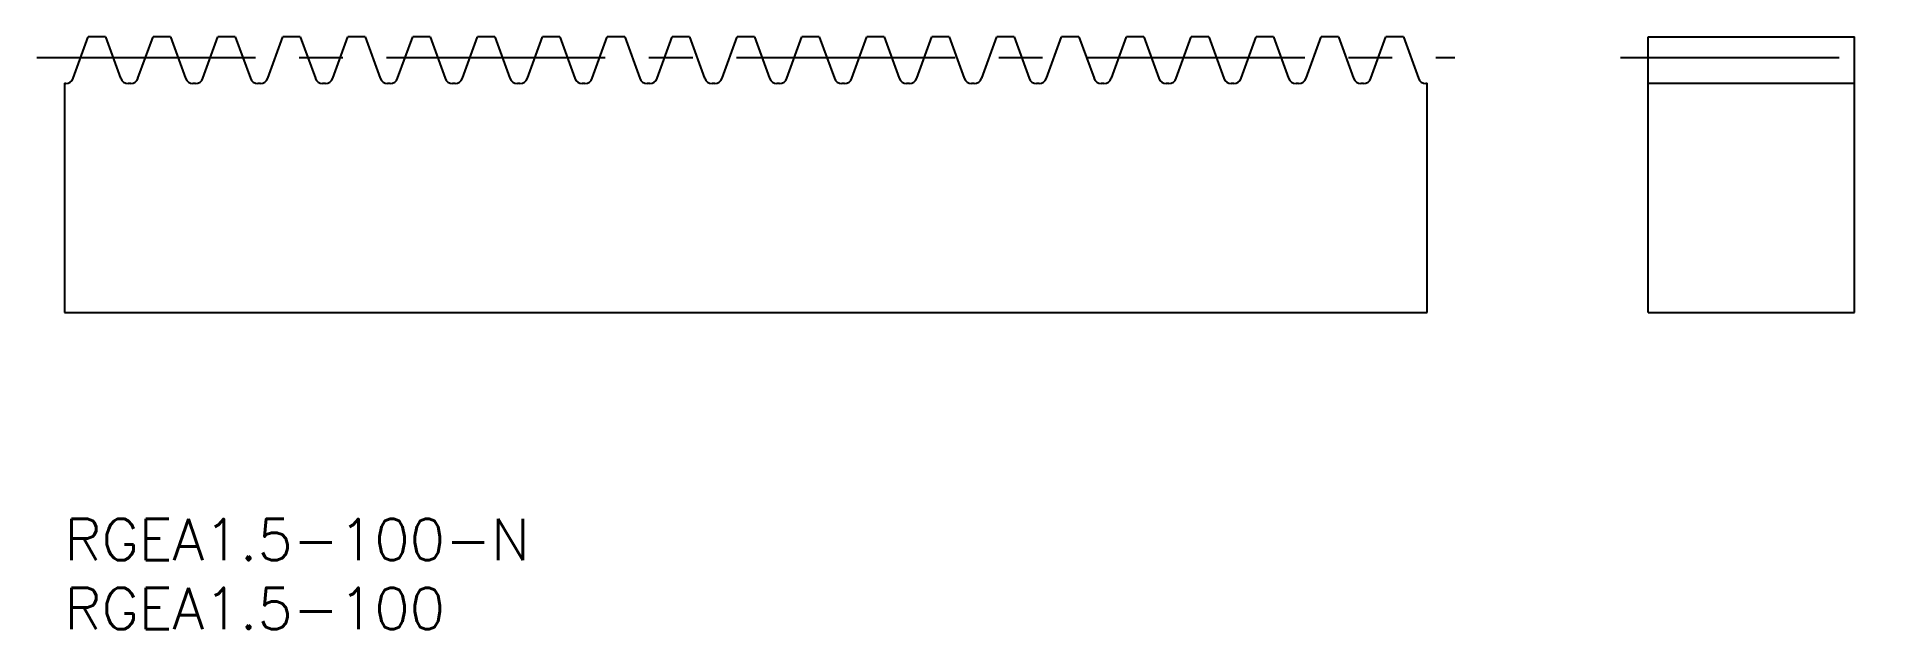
# Model space of a CAD drawing. Extents: x -2 to 132, y -8 to 35.
import ezdxf

# ---------------------------------------------------------------- set-up
doc = ezdxf.new("R2010")
doc.units = 0
doc.header["$LTSCALE"] = 0.5
doc.linetypes.add('CENTER', pattern=[50.8, 31.75, -6.35, 6.35, -6.35])
for name, color, linetype in [('MSM_CENTER', 1, 'CENTER'), ('MSM_CONTINUOUS', 7, 'CONTINUOUS'), ('MSM_PART_NUMBER', 7, 'CONTINUOUS')]:
    doc.layers.add(name, color=color, linetype=linetype)
doc.styles.get("Standard").update_dxf_attribs({"font": 'txt.shx', "height": 3, "bigfont": 'bigfont.shx'})

# ---------------------------------------------------------------- blocks, each defined once
blk = doc.blocks.new('*U2')
at = {"layer": 'MSM_PART_NUMBER'}
blk.add_text('RGEA1.5-100-N', height=3, dxfattribs=at).set_placement((0, -3))
blk = doc.blocks.new('*U3')
at = {"layer": 'MSM_PART_NUMBER'}
blk.add_text('RGEA1.5-100', height=3, dxfattribs=at).set_placement((0, -8))

msp = doc.modelspace()

# ---------------------------------------------------------------- linework, layer by layer
at = {"layer": 'MSM_CENTER'}
for p, q in [((-2, 33.5), (100.96, 33.5)), ((113, 33.5), (132, 33.5))]:
    msp.add_line(p, q, dxfattribs=at)
at = {"layer": 'MSM_CONTINUOUS'}
for p, q in [((0.63, 32), (1.72, 35)), ((2.99, 35), (1.72, 35)), ((2.99, 35), (4.08, 32)), ((5.34, 32), (6.44, 35)), ((7.7, 35), (6.44, 35)), ((7.7, 35), (8.79, 32)), ((10.06, 32), (11.15, 35)), ((12.41, 35), (11.15, 35)), ((12.41, 35), (13.5, 32)), ((14.77, 32), (15.86, 35)), ((17.13, 35), (15.86, 35)), ((17.13, 35), (18.22, 32)), ((19.48, 32), (20.57, 35)), ((21.84, 35), (20.57, 35)), ((21.84, 35), (22.93, 32)), ((24.19, 32), (25.29, 35)), ((26.55, 35), (25.29, 35)), ((26.55, 35), (27.64, 32)), ((28.91, 32), (30, 35)), ((31.26, 35), (30, 35)), ((31.26, 35), (32.35, 32)), ((33.62, 32), (34.71, 35)), ((35.97, 35), (34.71, 35)), ((35.97, 35), (37.07, 32)), ((38.33, 32), (39.42, 35)), ((40.69, 35), (39.42, 35)), ((40.69, 35), (41.78, 32)), ((43.04, 32), (44.14, 35)), ((45.4, 35), (44.14, 35)), ((45.4, 35), (46.49, 32)), ((47.76, 32), (48.85, 35)), ((50.11, 35), (48.85, 35)), ((50.11, 35), (51.2, 32)), ((52.47, 32), (53.56, 35)), ((54.82, 35), (53.56, 35)), ((54.82, 35), (55.92, 32)), ((57.18, 32), (58.27, 35)), ((59.54, 35), (58.27, 35)), ((59.54, 35), (60.63, 32)), ((61.89, 32), (62.99, 35)), ((64.25, 35), (62.99, 35)), ((64.25, 35), (65.34, 32)), ((66.61, 32), (67.7, 35)), ((68.96, 35), (67.7, 35)), ((68.96, 35), (70.05, 32)), ((71.32, 32), (72.41, 35)), ((73.67, 35), (72.41, 35)), ((73.67, 35), (74.77, 32)), ((76.03, 32), (77.12, 35)), ((78.39, 35), (77.12, 35)), ((78.39, 35), (79.48, 32)), ((80.74, 32), (81.83, 35)), ((83.1, 35), (81.83, 35)), ((83.1, 35), (84.19, 32)), ((85.46, 32), (86.55, 35)), ((87.81, 35), (86.55, 35)), ((87.81, 35), (88.9, 32)), ((90.17, 32), (91.26, 35)), ((92.52, 35), (91.26, 35)), ((92.52, 35), (93.62, 32)), ((94.88, 32), (95.97, 35)), ((97.24, 35), (95.97, 35)), ((97.24, 35), (98.33, 32)), ((115, 35), (130, 35)), ((115, 15), (115, 35)), ((130, 15), (130, 35)), ((0, 31.63), (0.1, 31.63)), ((0, 31.63), (0, 15)), ((4.62, 31.63), (4.81, 31.63)), ((9.33, 31.63), (9.52, 31.63)), ((14.04, 31.63), (14.23, 31.63)), ((18.75, 31.63), (18.95, 31.63)), ((23.47, 31.63), (23.66, 31.63)), ((28.18, 31.63), (28.37, 31.63)), ((32.89, 31.63), (33.08, 31.63)), ((37.6, 31.63), (37.8, 31.63)), ((42.31, 31.63), (42.51, 31.63)), ((47.03, 31.63), (47.22, 31.63)), ((51.74, 31.63), (51.93, 31.63)), ((56.45, 31.63), (56.65, 31.63)), ((61.16, 31.63), (61.36, 31.63)), ((65.88, 31.63), (66.07, 31.63)), ((70.59, 31.63), (70.78, 31.63)), ((75.3, 31.63), (75.49, 31.63)), ((80.01, 31.63), (80.21, 31.63)), ((84.73, 31.63), (84.92, 31.63)), ((89.44, 31.63), (89.63, 31.63)), ((94.15, 31.63), (94.34, 31.63)), ((98.86, 31.63), (98.96, 31.63)), ((98.96, 15), (98.96, 31.63)), ((115, 31.63), (130, 31.63)), ((0, 15), (98.96, 15)), ((115, 15), (130, 15))]:
    msp.add_line(p, q, dxfattribs=at)
for centre, start, end in [((0.1, 32.19), 270, 340), ((4.62, 32.19), 200, 270), ((4.81, 32.19), 270, 340), ((9.33, 32.19), 200, 270), ((9.52, 32.19), 270, 340), ((14.04, 32.19), 200, 270), ((14.23, 32.19), 270, 340), ((18.75, 32.19), 200, 270), ((18.95, 32.19), 270, 340), ((23.47, 32.19), 200, 270), ((23.66, 32.19), 270, 340), ((28.18, 32.19), 200, 270), ((28.37, 32.19), 270, 340), ((32.89, 32.19), 200, 270), ((33.08, 32.19), 270, 340), ((37.6, 32.19), 200, 270), ((37.8, 32.19), 270, 340), ((42.31, 32.19), 200, 270), ((42.51, 32.19), 270, 340), ((47.03, 32.19), 200, 270), ((47.22, 32.19), 270, 340), ((51.74, 32.19), 200, 270), ((51.93, 32.19), 270, 340), ((56.45, 32.19), 200, 270), ((56.65, 32.19), 270, 340), ((61.16, 32.19), 200, 270), ((61.36, 32.19), 270, 340), ((65.88, 32.19), 200, 270), ((66.07, 32.19), 270, 340), ((70.59, 32.19), 200, 270), ((70.78, 32.19), 270, 340), ((75.3, 32.19), 200, 270), ((75.49, 32.19), 270, 340), ((80.01, 32.19), 200, 270), ((80.21, 32.19), 270, 340), ((84.73, 32.19), 200, 270), ((84.92, 32.19), 270, 340), ((89.44, 32.19), 200, 270), ((89.63, 32.19), 270, 340), ((94.15, 32.19), 200, 270), ((94.34, 32.19), 270, 340), ((98.86, 32.19), 200, 270)]:
    msp.add_arc(centre, 0.57, start, end, dxfattribs=at)

# ---------------------------------------------------------------- block references
for name in ['*U2', '*U3']:
    msp.add_blockref(name, (0, 0), dxfattribs=at)

doc.saveas('drawing.dxf')
